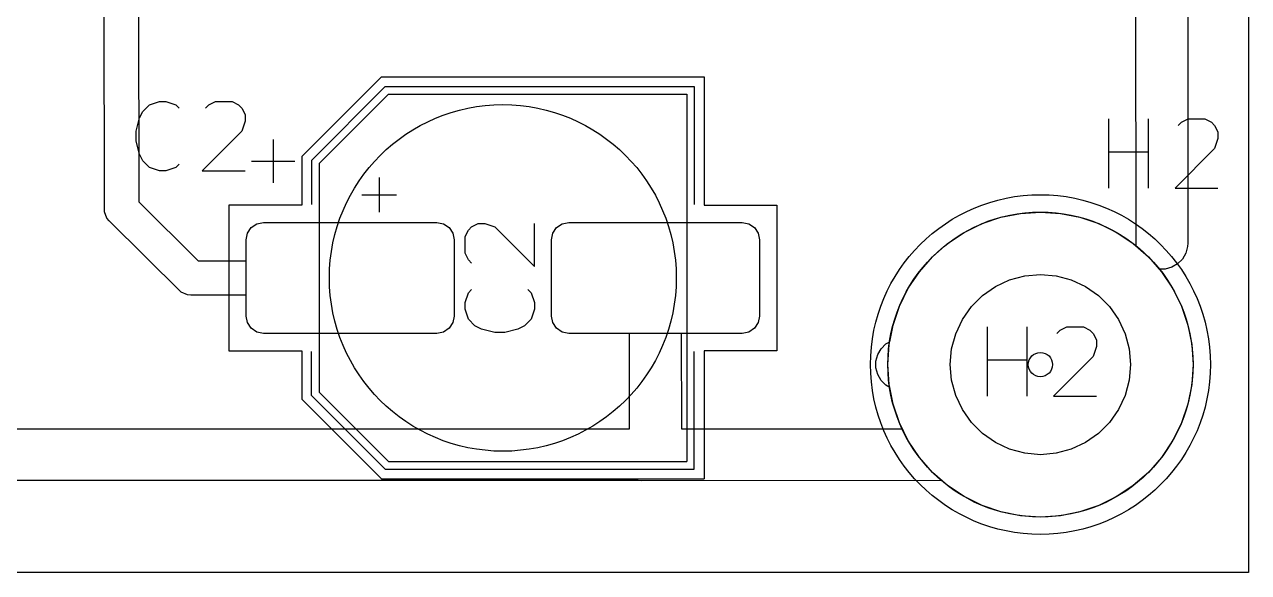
# Model space of a CAD drawing. Extents: x 3.94 to 5.51, y -5.51 to -3.94.
# Drawn here: x 4.62 to 5.315, y -5.315 to -5.004 of the extents above; entities that cross this region are included whole.
import ezdxf

# ---------------------------------------------------------------- set-up
doc = ezdxf.new("R2010")
doc.units = 0
doc.header["$MEASUREMENT"] = 0
doc.layers.add('BLACK', color=7, linetype='CONTINUOUS')

msp = doc.modelspace()

# ---------------------------------------------------------------- linework, layer by layer
at = {"layer": 'BLACK', "linetype": 'CONTINUOUS'}
for p, q in [((5.31496, -3.93701), (5.31496, -5.31496)), ((5.28039, -4.87825), (5.28051, -5.12795)), ((5.25111, -5.12948), (5.25099, -4.89004)), ((4.66554, -5.11019), (4.66535, -4.94331)), ((4.68488, -4.96667), (4.68504, -5.10443)), ((4.77756, -5.07874), (4.82283, -5.03346)), ((4.82283, -5.03346), (5.00591, -5.03346)), ((5.00591, -5.03346), (5.00591, -5.1063)), ((4.78307, -5.08088), (4.82498, -5.03898)), ((4.7874, -5.08268), (4.82677, -5.04331)), ((4.82498, -5.03898), (5.00039, -5.03898)), ((4.82677, -5.04331), (4.99606, -5.04331)), ((4.99606, -5.04331), (4.99606, -5.25197)), ((5.00039, -5.03898), (5.00039, -5.10591)), ((4.68738, -5.05306), (4.69113, -5.04931)), ((4.69113, -5.04931), (4.69676, -5.04743)), ((4.69676, -5.04743), (4.70051, -5.04743)), ((4.70051, -5.04743), (4.70613, -5.04931)), ((4.70613, -5.04931), (4.70801, -5.05118)), ((4.723, -5.05118), (4.72488, -5.04931)), ((4.72488, -5.04931), (4.72863, -5.04743)), ((4.72863, -5.04743), (4.738, -5.04743)), ((4.738, -5.04743), (4.74175, -5.04931)), ((4.74175, -5.04931), (4.74363, -5.05118)), ((4.68363, -5.06431), (4.68551, -5.05681)), ((4.68551, -5.05681), (4.68738, -5.05306)), ((4.74363, -5.05118), (4.7455, -5.05493)), ((4.7455, -5.05493), (4.7455, -5.05868)), ((5.23575, -5.09665), (5.23575, -5.05728)), ((5.25825, -5.09665), (5.25825, -5.05728)), ((5.277, -5.05915), (5.28075, -5.05728)), ((5.28075, -5.05728), (5.29012, -5.05728)), ((5.29012, -5.05728), (5.29387, -5.05915)), ((4.68363, -5.06993), (4.68363, -5.06431)), ((4.74363, -5.06431), (4.72113, -5.0868)), ((4.7455, -5.05868), (4.74363, -5.06431)), ((5.27512, -5.06103), (5.277, -5.05915)), ((5.29387, -5.05915), (5.29574, -5.06103)), ((5.29574, -5.06103), (5.29762, -5.06478)), ((4.68551, -5.07743), (4.68363, -5.06993)), ((4.76132, -5.069), (4.76132, -5.0936)), ((5.29762, -5.06852), (5.29574, -5.07415)), ((5.29762, -5.06478), (5.29762, -5.06852)), ((4.68738, -5.08118), (4.68551, -5.07743)), ((5.23575, -5.07602), (5.25825, -5.07602)), ((5.29574, -5.07415), (5.27325, -5.09665)), ((4.69113, -5.08493), (4.68738, -5.08118)), ((4.69676, -5.0868), (4.69113, -5.08493)), ((4.70613, -5.08493), (4.70051, -5.0868)), ((4.70801, -5.08305), (4.70613, -5.08493)), ((4.74902, -5.0813), (4.77362, -5.0813)), ((4.77756, -5.07874), (4.77756, -5.1063)), ((4.78307, -5.08088), (4.78307, -5.10591)), ((4.7874, -5.08268), (4.7874, -5.2126)), ((4.70051, -5.0868), (4.69676, -5.0868)), ((4.72113, -5.0868), (4.7455, -5.0868)), ((4.8215, -5.09055), (4.8215, -5.11024)), ((5.27325, -5.09665), (5.29762, -5.09665)), ((4.68504, -5.10443), (4.7188, -5.13797)), ((4.73622, -5.1063), (4.73622, -5.18898)), ((4.77756, -5.1063), (4.73622, -5.1063)), ((4.81166, -5.10039), (4.83134, -5.10039)), ((5.00591, -5.1063), (5.04724, -5.1063)), ((5.04724, -5.1063), (5.04724, -5.18898)), ((4.66701, -5.11374), (4.66554, -5.11019)), ((5.1637, -5.11683), (5.17443, -5.11319)), ((5.1637, -5.11683), (5.17443, -5.11319)), ((5.1637, -5.11683), (5.17443, -5.11319)), ((5.1637, -5.11683), (5.17443, -5.11319)), ((5.17443, -5.11319), (5.18554, -5.11098)), ((5.17443, -5.11319), (5.18554, -5.11098)), ((5.17443, -5.11319), (5.18554, -5.11098)), ((5.17443, -5.11319), (5.18554, -5.11098)), ((5.18554, -5.11098), (5.19685, -5.11024)), ((5.18554, -5.11098), (5.19685, -5.11024)), ((5.18554, -5.11098), (5.19685, -5.11024)), ((5.18554, -5.11098), (5.19685, -5.11024)), ((5.19685, -5.11024), (5.20816, -5.11098)), ((5.19685, -5.11024), (5.20816, -5.11098)), ((5.19685, -5.11024), (5.20816, -5.11098)), ((5.19685, -5.11024), (5.20816, -5.11098)), ((5.20816, -5.11098), (5.21927, -5.11319)), ((5.20816, -5.11098), (5.21927, -5.11319)), ((5.20816, -5.11098), (5.21927, -5.11319)), ((5.20816, -5.11098), (5.21927, -5.11319)), ((5.21927, -5.11319), (5.23, -5.11683)), ((5.21927, -5.11319), (5.23, -5.11683)), ((5.21927, -5.11319), (5.23, -5.11683)), ((5.21927, -5.11319), (5.23, -5.11683)), ((4.66824, -5.11523), (4.66701, -5.11374)), ((4.66701, -5.11374), (4.66701, -5.11374)), ((4.7091, -5.15582), (4.66824, -5.11523)), ((4.74681, -5.12222), (4.74895, -5.11902)), ((4.74681, -5.12222), (4.74895, -5.11902)), ((4.74681, -5.12222), (4.74895, -5.11902)), ((4.74895, -5.11902), (4.75214, -5.11689)), ((4.74895, -5.11902), (4.75214, -5.11689)), ((4.74895, -5.11902), (4.75214, -5.11689)), ((4.75214, -5.11689), (4.75591, -5.11614)), ((4.75214, -5.11689), (4.75591, -5.11614)), ((4.75214, -5.11689), (4.75591, -5.11614)), ((4.75591, -5.11614), (4.85433, -5.11614)), ((4.75591, -5.11614), (4.85433, -5.11614)), ((4.75591, -5.11614), (4.85433, -5.11614)), ((4.85433, -5.11614), (4.8581, -5.11689)), ((4.85433, -5.11614), (4.8581, -5.11689)), ((4.85433, -5.11614), (4.8581, -5.11689)), ((4.8581, -5.11689), (4.86129, -5.11902)), ((4.8581, -5.11689), (4.86129, -5.11902)), ((4.8581, -5.11689), (4.86129, -5.11902)), ((4.86129, -5.11902), (4.86342, -5.12222)), ((4.86129, -5.11902), (4.86342, -5.12222)), ((4.86129, -5.11902), (4.86342, -5.12222)), ((4.87214, -5.12045), (4.87402, -5.11858)), ((4.87402, -5.11858), (4.87777, -5.1167)), ((4.87777, -5.1167), (4.88152, -5.1167)), ((4.88152, -5.1167), (4.88714, -5.11858)), ((4.88714, -5.11858), (4.90964, -5.14108)), ((4.90964, -5.14108), (4.90964, -5.1167)), ((4.92004, -5.12222), (4.92217, -5.11902)), ((4.92004, -5.12222), (4.92217, -5.11902)), ((4.92004, -5.12222), (4.92217, -5.11902)), ((4.92217, -5.11902), (4.92537, -5.11689)), ((4.92217, -5.11902), (4.92537, -5.11689)), ((4.92217, -5.11902), (4.92537, -5.11689)), ((4.92537, -5.11689), (4.92913, -5.11614)), ((4.92537, -5.11689), (4.92913, -5.11614)), ((4.92537, -5.11689), (4.92913, -5.11614)), ((4.92913, -5.11614), (5.02756, -5.11614)), ((4.92913, -5.11614), (5.02756, -5.11614)), ((4.92913, -5.11614), (5.02756, -5.11614)), ((5.02756, -5.11614), (5.03133, -5.11689)), ((5.02756, -5.11614), (5.03133, -5.11689)), ((5.02756, -5.11614), (5.03133, -5.11689)), ((5.03133, -5.11689), (5.03452, -5.11902)), ((5.03133, -5.11689), (5.03452, -5.11902)), ((5.03133, -5.11689), (5.03452, -5.11902)), ((5.03452, -5.11902), (5.03665, -5.12222)), ((5.03452, -5.11902), (5.03665, -5.12222)), ((5.03452, -5.11902), (5.03665, -5.12222)), ((5.15354, -5.12184), (5.1637, -5.11683)), ((5.15354, -5.12184), (5.1637, -5.11683)), ((5.15354, -5.12184), (5.1637, -5.11683)), ((5.15354, -5.12184), (5.1637, -5.11683)), ((5.23, -5.11683), (5.24016, -5.12184)), ((5.23, -5.11683), (5.24016, -5.12184)), ((5.23, -5.11683), (5.24016, -5.12184)), ((5.23, -5.11683), (5.24016, -5.12184)), ((4.74606, -5.12598), (4.74681, -5.12222)), ((4.74606, -5.12598), (4.74681, -5.12222)), ((4.74606, -5.12598), (4.74681, -5.12222)), ((4.74606, -5.13792), (4.74606, -5.12598)), ((4.74606, -5.16929), (4.74606, -5.12598)), ((4.74606, -5.16929), (4.74606, -5.12598)), ((4.86342, -5.12222), (4.86417, -5.12598)), ((4.86342, -5.12222), (4.86417, -5.12598)), ((4.86342, -5.12222), (4.86417, -5.12598)), ((4.86417, -5.12598), (4.86417, -5.16929)), ((4.86417, -5.12598), (4.86417, -5.16929)), ((4.86417, -5.12598), (4.86417, -5.16929)), ((4.87027, -5.1242), (4.87214, -5.12045)), ((4.87027, -5.13358), (4.87027, -5.1242)), ((4.91929, -5.12598), (4.92004, -5.12222)), ((4.91929, -5.12598), (4.92004, -5.12222)), ((4.91929, -5.12598), (4.92004, -5.12222)), ((4.91929, -5.16929), (4.91929, -5.12598)), ((4.91929, -5.16929), (4.91929, -5.12598)), ((4.91929, -5.16929), (4.91929, -5.12598)), ((5.03665, -5.12222), (5.0374, -5.12598)), ((5.03665, -5.12222), (5.0374, -5.12598)), ((5.03665, -5.12222), (5.0374, -5.12598)), ((5.0374, -5.12598), (5.0374, -5.16929)), ((5.0374, -5.12598), (5.0374, -5.16929)), ((5.0374, -5.12598), (5.0374, -5.16929)), ((5.14412, -5.12813), (5.15354, -5.12184)), ((5.14412, -5.12813), (5.15354, -5.12184)), ((5.14412, -5.12813), (5.15354, -5.12184)), ((5.14412, -5.12813), (5.15354, -5.12184)), ((5.24016, -5.12184), (5.24958, -5.12813)), ((5.24016, -5.12184), (5.24958, -5.12813)), ((5.24016, -5.12184), (5.24958, -5.12813)), ((5.24016, -5.12184), (5.24958, -5.12813)), ((4.87214, -5.13733), (4.87027, -5.13358)), ((5.1356, -5.1356), (5.14412, -5.12813)), ((5.1356, -5.1356), (5.14412, -5.12813)), ((5.1356, -5.1356), (5.14412, -5.12813)), ((5.1356, -5.1356), (5.14412, -5.12813)), ((5.24958, -5.12813), (5.25111, -5.12948)), ((5.24958, -5.12813), (5.2581, -5.1356)), ((5.24958, -5.12813), (5.2581, -5.1356)), ((5.24958, -5.12813), (5.2581, -5.1356)), ((5.27939, -5.1336), (5.27746, -5.13694)), ((5.28039, -5.12988), (5.27939, -5.1336)), ((5.28051, -5.12795), (5.28039, -5.12988)), ((4.7188, -5.13797), (4.74606, -5.13792)), ((4.87402, -5.1392), (4.87214, -5.13733)), ((5.12813, -5.14412), (5.1356, -5.1356)), ((5.12813, -5.14412), (5.1356, -5.1356)), ((5.12813, -5.14412), (5.1356, -5.1356)), ((5.12813, -5.14412), (5.1356, -5.1356)), ((5.2581, -5.1356), (5.26557, -5.14412)), ((5.2581, -5.1356), (5.26557, -5.14412)), ((5.2581, -5.1356), (5.26557, -5.14412)), ((5.27474, -5.13967), (5.2714, -5.14159)), ((5.27746, -5.13694), (5.27474, -5.13967)), ((5.12184, -5.15354), (5.12813, -5.14412)), ((5.12184, -5.15354), (5.12813, -5.14412)), ((5.12184, -5.15354), (5.12813, -5.14412)), ((5.12184, -5.15354), (5.12813, -5.14412)), ((5.17935, -5.14876), (5.18796, -5.14645)), ((5.17935, -5.14876), (5.18796, -5.14645)), ((5.17935, -5.14876), (5.18796, -5.14645)), ((5.17935, -5.14876), (5.18796, -5.14645)), ((5.17935, -5.14876), (5.18796, -5.14645)), ((5.17935, -5.14876), (5.18796, -5.14645)), ((5.17935, -5.14876), (5.18796, -5.14645)), ((5.17935, -5.14876), (5.18796, -5.14645)), ((5.17935, -5.14876), (5.18796, -5.14645)), ((5.17935, -5.14876), (5.18796, -5.14645)), ((5.17935, -5.14876), (5.18796, -5.14645)), ((5.17935, -5.14876), (5.18796, -5.14645)), ((5.17935, -5.14876), (5.18796, -5.14645)), ((5.17935, -5.14876), (5.18796, -5.14645)), ((5.17935, -5.14876), (5.18796, -5.14645)), ((5.17935, -5.14876), (5.18796, -5.14645)), ((5.18796, -5.14645), (5.19685, -5.14567)), ((5.18796, -5.14645), (5.19685, -5.14567)), ((5.18796, -5.14645), (5.19685, -5.14567)), ((5.18796, -5.14645), (5.19685, -5.14567)), ((5.18796, -5.14645), (5.19685, -5.14567)), ((5.18796, -5.14645), (5.19685, -5.14567)), ((5.18796, -5.14645), (5.19685, -5.14567)), ((5.18796, -5.14645), (5.19685, -5.14567)), ((5.18796, -5.14645), (5.19685, -5.14567)), ((5.18796, -5.14645), (5.19685, -5.14567)), ((5.18796, -5.14645), (5.19685, -5.14567)), ((5.18796, -5.14645), (5.19685, -5.14567)), ((5.18796, -5.14645), (5.19685, -5.14567)), ((5.18796, -5.14645), (5.19685, -5.14567)), ((5.18796, -5.14645), (5.19685, -5.14567)), ((5.18796, -5.14645), (5.19685, -5.14567)), ((5.19685, -5.14567), (5.20574, -5.14645)), ((5.19685, -5.14567), (5.20574, -5.14645)), ((5.19685, -5.14567), (5.20574, -5.14645)), ((5.19685, -5.14567), (5.20574, -5.14645)), ((5.19685, -5.14567), (5.20574, -5.14645)), ((5.19685, -5.14567), (5.20574, -5.14645)), ((5.19685, -5.14567), (5.20574, -5.14645)), ((5.19685, -5.14567), (5.20574, -5.14645)), ((5.19685, -5.14567), (5.20574, -5.14645)), ((5.19685, -5.14567), (5.20574, -5.14645)), ((5.19685, -5.14567), (5.20574, -5.14645)), ((5.19685, -5.14567), (5.20574, -5.14645)), ((5.19685, -5.14567), (5.20574, -5.14645)), ((5.19685, -5.14567), (5.20574, -5.14645)), ((5.19685, -5.14567), (5.20574, -5.14645)), ((5.19685, -5.14567), (5.20574, -5.14645)), ((5.20574, -5.14645), (5.21436, -5.14876)), ((5.20574, -5.14645), (5.21436, -5.14876)), ((5.20574, -5.14645), (5.21436, -5.14876)), ((5.20574, -5.14645), (5.21436, -5.14876)), ((5.20574, -5.14645), (5.21436, -5.14876)), ((5.20574, -5.14645), (5.21436, -5.14876)), ((5.20574, -5.14645), (5.21436, -5.14876)), ((5.20574, -5.14645), (5.21436, -5.14876)), ((5.20574, -5.14645), (5.21436, -5.14876)), ((5.20574, -5.14645), (5.21436, -5.14876)), ((5.20574, -5.14645), (5.21436, -5.14876)), ((5.20574, -5.14645), (5.21436, -5.14876)), ((5.20574, -5.14645), (5.21436, -5.14876)), ((5.20574, -5.14645), (5.21436, -5.14876)), ((5.20574, -5.14645), (5.21436, -5.14876)), ((5.20574, -5.14645), (5.21436, -5.14876)), ((5.26768, -5.14259), (5.26422, -5.14259)), ((5.26422, -5.14259), (5.26557, -5.14412)), ((5.26557, -5.14412), (5.27186, -5.15354)), ((5.26557, -5.14412), (5.27186, -5.15354)), ((5.26557, -5.14412), (5.27186, -5.15354)), ((5.26557, -5.14412), (5.27186, -5.15354)), ((5.2714, -5.14159), (5.26768, -5.14259)), ((4.87214, -5.15607), (4.87402, -5.1542)), ((4.90589, -5.1542), (4.90776, -5.15607)), ((5.11683, -5.1637), (5.12184, -5.15354)), ((5.11683, -5.1637), (5.12184, -5.15354)), ((5.11683, -5.1637), (5.12184, -5.15354)), ((5.11683, -5.1637), (5.12184, -5.15354)), ((5.16395, -5.15764), (5.17126, -5.15253)), ((5.16395, -5.15764), (5.17126, -5.15253)), ((5.16395, -5.15764), (5.17126, -5.15253)), ((5.16395, -5.15764), (5.17126, -5.15253)), ((5.16395, -5.15764), (5.17126, -5.15253)), ((5.16395, -5.15764), (5.17126, -5.15253)), ((5.16395, -5.15764), (5.17126, -5.15253)), ((5.16395, -5.15764), (5.17126, -5.15253)), ((5.16395, -5.15764), (5.17126, -5.15253)), ((5.16395, -5.15764), (5.17126, -5.15253)), ((5.16395, -5.15764), (5.17126, -5.15253)), ((5.16395, -5.15764), (5.17126, -5.15253)), ((5.16395, -5.15764), (5.17126, -5.15253)), ((5.16395, -5.15764), (5.17126, -5.15253)), ((5.16395, -5.15764), (5.17126, -5.15253)), ((5.16395, -5.15764), (5.17126, -5.15253)), ((5.17126, -5.15253), (5.17935, -5.14876)), ((5.17126, -5.15253), (5.17935, -5.14876)), ((5.17126, -5.15253), (5.17935, -5.14876)), ((5.17126, -5.15253), (5.17935, -5.14876)), ((5.17126, -5.15253), (5.17935, -5.14876)), ((5.17126, -5.15253), (5.17935, -5.14876)), ((5.17126, -5.15253), (5.17935, -5.14876)), ((5.17126, -5.15253), (5.17935, -5.14876)), ((5.17126, -5.15253), (5.17935, -5.14876)), ((5.17126, -5.15253), (5.17935, -5.14876)), ((5.17126, -5.15253), (5.17935, -5.14876)), ((5.17126, -5.15253), (5.17935, -5.14876)), ((5.17126, -5.15253), (5.17935, -5.14876)), ((5.17126, -5.15253), (5.17935, -5.14876)), ((5.17126, -5.15253), (5.17935, -5.14876)), ((5.17126, -5.15253), (5.17935, -5.14876)), ((5.21436, -5.14876), (5.22244, -5.15253)), ((5.21436, -5.14876), (5.22244, -5.15253)), ((5.21436, -5.14876), (5.22244, -5.15253)), ((5.21436, -5.14876), (5.22244, -5.15253)), ((5.21436, -5.14876), (5.22244, -5.15253)), ((5.21436, -5.14876), (5.22244, -5.15253)), ((5.21436, -5.14876), (5.22244, -5.15253)), ((5.21436, -5.14876), (5.22244, -5.15253)), ((5.21436, -5.14876), (5.22244, -5.15253)), ((5.21436, -5.14876), (5.22244, -5.15253)), ((5.21436, -5.14876), (5.22244, -5.15253)), ((5.21436, -5.14876), (5.22244, -5.15253)), ((5.21436, -5.14876), (5.22244, -5.15253)), ((5.21436, -5.14876), (5.22244, -5.15253)), ((5.21436, -5.14876), (5.22244, -5.15253)), ((5.21436, -5.14876), (5.22244, -5.15253)), ((5.22244, -5.15253), (5.22975, -5.15764)), ((5.22244, -5.15253), (5.22975, -5.15764)), ((5.22244, -5.15253), (5.22975, -5.15764)), ((5.22244, -5.15253), (5.22975, -5.15764)), ((5.22244, -5.15253), (5.22975, -5.15764)), ((5.22244, -5.15253), (5.22975, -5.15764)), ((5.22244, -5.15253), (5.22975, -5.15764)), ((5.22244, -5.15253), (5.22975, -5.15764)), ((5.22244, -5.15253), (5.22975, -5.15764)), ((5.22244, -5.15253), (5.22975, -5.15764)), ((5.22244, -5.15253), (5.22975, -5.15764)), ((5.22244, -5.15253), (5.22975, -5.15764)), ((5.22244, -5.15253), (5.22975, -5.15764)), ((5.22244, -5.15253), (5.22975, -5.15764)), ((5.22244, -5.15253), (5.22975, -5.15764)), ((5.22244, -5.15253), (5.22975, -5.15764)), ((5.27186, -5.15354), (5.27687, -5.1637)), ((5.27186, -5.15354), (5.27687, -5.1637)), ((5.27186, -5.15354), (5.27687, -5.1637)), ((5.27186, -5.15354), (5.27687, -5.1637)), ((4.71265, -5.15729), (4.7091, -5.15582)), ((4.71457, -5.15748), (4.71265, -5.15729)), ((4.71265, -5.15729), (4.71265, -5.15729)), ((4.74606, -5.15742), (4.71457, -5.15748)), ((4.74606, -5.16929), (4.74606, -5.15742)), ((4.87027, -5.1617), (4.87214, -5.15607)), ((4.87027, -5.16545), (4.87027, -5.1617)), ((4.90776, -5.15607), (4.90964, -5.1617)), ((4.90964, -5.1617), (4.90964, -5.16545)), ((5.15764, -5.16395), (5.16395, -5.15764)), ((5.15764, -5.16395), (5.16395, -5.15764)), ((5.15764, -5.16395), (5.16395, -5.15764)), ((5.15764, -5.16395), (5.16395, -5.15764)), ((5.15764, -5.16395), (5.16395, -5.15764)), ((5.15764, -5.16395), (5.16395, -5.15764)), ((5.15764, -5.16395), (5.16395, -5.15764)), ((5.15764, -5.16395), (5.16395, -5.15764)), ((5.15764, -5.16395), (5.16395, -5.15764)), ((5.15764, -5.16395), (5.16395, -5.15764)), ((5.15764, -5.16395), (5.16395, -5.15764)), ((5.15764, -5.16395), (5.16395, -5.15764)), ((5.15764, -5.16395), (5.16395, -5.15764)), ((5.15764, -5.16395), (5.16395, -5.15764)), ((5.15764, -5.16395), (5.16395, -5.15764)), ((5.15764, -5.16395), (5.16395, -5.15764)), ((5.22975, -5.15764), (5.23606, -5.16395)), ((5.22975, -5.15764), (5.23606, -5.16395)), ((5.22975, -5.15764), (5.23606, -5.16395)), ((5.22975, -5.15764), (5.23606, -5.16395)), ((5.22975, -5.15764), (5.23606, -5.16395)), ((5.22975, -5.15764), (5.23606, -5.16395)), ((5.22975, -5.15764), (5.23606, -5.16395)), ((5.22975, -5.15764), (5.23606, -5.16395)), ((5.22975, -5.15764), (5.23606, -5.16395)), ((5.22975, -5.15764), (5.23606, -5.16395)), ((5.22975, -5.15764), (5.23606, -5.16395)), ((5.22975, -5.15764), (5.23606, -5.16395)), ((5.22975, -5.15764), (5.23606, -5.16395)), ((5.22975, -5.15764), (5.23606, -5.16395)), ((5.22975, -5.15764), (5.23606, -5.16395)), ((5.22975, -5.15764), (5.23606, -5.16395)), ((4.87214, -5.17107), (4.87027, -5.16545)), ((4.90964, -5.16545), (4.90776, -5.17107)), ((5.11319, -5.17443), (5.11683, -5.1637)), ((5.11319, -5.17443), (5.11683, -5.1637)), ((5.11319, -5.17443), (5.11683, -5.1637)), ((5.11319, -5.17443), (5.11683, -5.1637)), ((5.15253, -5.17126), (5.15764, -5.16395)), ((5.15253, -5.17126), (5.15764, -5.16395)), ((5.15253, -5.17126), (5.15764, -5.16395)), ((5.15253, -5.17126), (5.15764, -5.16395)), ((5.15253, -5.17126), (5.15764, -5.16395)), ((5.15253, -5.17126), (5.15764, -5.16395)), ((5.15253, -5.17126), (5.15764, -5.16395)), ((5.15253, -5.17126), (5.15764, -5.16395)), ((5.15253, -5.17126), (5.15764, -5.16395)), ((5.15253, -5.17126), (5.15764, -5.16395)), ((5.15253, -5.17126), (5.15764, -5.16395)), ((5.15253, -5.17126), (5.15764, -5.16395)), ((5.15253, -5.17126), (5.15764, -5.16395)), ((5.15253, -5.17126), (5.15764, -5.16395)), ((5.15253, -5.17126), (5.15764, -5.16395)), ((5.15253, -5.17126), (5.15764, -5.16395)), ((5.23606, -5.16395), (5.24117, -5.17126)), ((5.23606, -5.16395), (5.24117, -5.17126)), ((5.23606, -5.16395), (5.24117, -5.17126)), ((5.23606, -5.16395), (5.24117, -5.17126)), ((5.23606, -5.16395), (5.24117, -5.17126)), ((5.23606, -5.16395), (5.24117, -5.17126)), ((5.23606, -5.16395), (5.24117, -5.17126)), ((5.23606, -5.16395), (5.24117, -5.17126)), ((5.23606, -5.16395), (5.24117, -5.17126)), ((5.23606, -5.16395), (5.24117, -5.17126)), ((5.23606, -5.16395), (5.24117, -5.17126)), ((5.23606, -5.16395), (5.24117, -5.17126)), ((5.23606, -5.16395), (5.24117, -5.17126)), ((5.23606, -5.16395), (5.24117, -5.17126)), ((5.23606, -5.16395), (5.24117, -5.17126)), ((5.23606, -5.16395), (5.24117, -5.17126)), ((5.27687, -5.1637), (5.28051, -5.17443)), ((5.27687, -5.1637), (5.28051, -5.17443)), ((5.27687, -5.1637), (5.28051, -5.17443)), ((5.27687, -5.1637), (5.28051, -5.17443)), ((4.74681, -5.17306), (4.74606, -5.16929)), ((4.74681, -5.17306), (4.74606, -5.16929)), ((4.74681, -5.17306), (4.74606, -5.16929)), ((4.74895, -5.17625), (4.74681, -5.17306)), ((4.74895, -5.17625), (4.74681, -5.17306)), ((4.74895, -5.17625), (4.74681, -5.17306)), ((4.86342, -5.17306), (4.86129, -5.17625)), ((4.86342, -5.17306), (4.86129, -5.17625)), ((4.86342, -5.17306), (4.86129, -5.17625)), ((4.86417, -5.16929), (4.86342, -5.17306)), ((4.86417, -5.16929), (4.86342, -5.17306)), ((4.86417, -5.16929), (4.86342, -5.17306)), ((4.87589, -5.17482), (4.87214, -5.17107)), ((4.87964, -5.1767), (4.87589, -5.17482)), ((4.90401, -5.17482), (4.90026, -5.1767)), ((4.90776, -5.17107), (4.90401, -5.17482)), ((4.92004, -5.17306), (4.91929, -5.16929)), ((4.92004, -5.17306), (4.91929, -5.16929)), ((4.92004, -5.17306), (4.91929, -5.16929)), ((4.92217, -5.17625), (4.92004, -5.17306)), ((4.92217, -5.17625), (4.92004, -5.17306)), ((4.92217, -5.17625), (4.92004, -5.17306)), ((5.03665, -5.17306), (5.03452, -5.17625)), ((5.03665, -5.17306), (5.03452, -5.17625)), ((5.03665, -5.17306), (5.03452, -5.17625)), ((5.0374, -5.16929), (5.03665, -5.17306)), ((5.0374, -5.16929), (5.03665, -5.17306)), ((5.0374, -5.16929), (5.03665, -5.17306)), ((5.11098, -5.18554), (5.11319, -5.17443)), ((5.11098, -5.18554), (5.11319, -5.17443)), ((5.11098, -5.18554), (5.11319, -5.17443)), ((5.11131, -5.18387), (5.11319, -5.17443)), ((5.14876, -5.17935), (5.15253, -5.17126)), ((5.14876, -5.17935), (5.15253, -5.17126)), ((5.14876, -5.17935), (5.15253, -5.17126)), ((5.14876, -5.17935), (5.15253, -5.17126)), ((5.14876, -5.17935), (5.15253, -5.17126)), ((5.14876, -5.17935), (5.15253, -5.17126)), ((5.14876, -5.17935), (5.15253, -5.17126)), ((5.14876, -5.17935), (5.15253, -5.17126)), ((5.14876, -5.17935), (5.15253, -5.17126)), ((5.14876, -5.17935), (5.15253, -5.17126)), ((5.14876, -5.17935), (5.15253, -5.17126)), ((5.14876, -5.17935), (5.15253, -5.17126)), ((5.14876, -5.17935), (5.15253, -5.17126)), ((5.14876, -5.17935), (5.15253, -5.17126)), ((5.14876, -5.17935), (5.15253, -5.17126)), ((5.14876, -5.17935), (5.15253, -5.17126)), ((5.16685, -5.21476), (5.16685, -5.17539)), ((5.18935, -5.21476), (5.18935, -5.17539)), ((5.2081, -5.17726), (5.21185, -5.17539)), ((5.21185, -5.17539), (5.22122, -5.17539)), ((5.22122, -5.17539), (5.22497, -5.17726)), ((5.24117, -5.17126), (5.24494, -5.17935)), ((5.24117, -5.17126), (5.24494, -5.17935)), ((5.24117, -5.17126), (5.24494, -5.17935)), ((5.24117, -5.17126), (5.24494, -5.17935)), ((5.24117, -5.17126), (5.24494, -5.17935)), ((5.24117, -5.17126), (5.24494, -5.17935)), ((5.24117, -5.17126), (5.24494, -5.17935)), ((5.24117, -5.17126), (5.24494, -5.17935)), ((5.24117, -5.17126), (5.24494, -5.17935)), ((5.24117, -5.17126), (5.24494, -5.17935)), ((5.24117, -5.17126), (5.24494, -5.17935)), ((5.24117, -5.17126), (5.24494, -5.17935)), ((5.24117, -5.17126), (5.24494, -5.17935)), ((5.24117, -5.17126), (5.24494, -5.17935)), ((5.24117, -5.17126), (5.24494, -5.17935)), ((5.24117, -5.17126), (5.24494, -5.17935)), ((5.28051, -5.17443), (5.28272, -5.18554)), ((5.28051, -5.17443), (5.28272, -5.18554)), ((5.28051, -5.17443), (5.28272, -5.18554)), ((5.28051, -5.17443), (5.28272, -5.18554)), ((4.75214, -5.17838), (4.74895, -5.17625)), ((4.75214, -5.17838), (4.74895, -5.17625)), ((4.75214, -5.17838), (4.74895, -5.17625)), ((4.75591, -5.17913), (4.75214, -5.17838)), ((4.75591, -5.17913), (4.75214, -5.17838)), ((4.75591, -5.17913), (4.75214, -5.17838)), ((4.85433, -5.17913), (4.75591, -5.17913)), ((4.85433, -5.17913), (4.75591, -5.17913)), ((4.85433, -5.17913), (4.75591, -5.17913)), ((4.8581, -5.17838), (4.85433, -5.17913)), ((4.8581, -5.17838), (4.85433, -5.17913)), ((4.8581, -5.17838), (4.85433, -5.17913)), ((4.86129, -5.17625), (4.8581, -5.17838)), ((4.86129, -5.17625), (4.8581, -5.17838)), ((4.86129, -5.17625), (4.8581, -5.17838)), ((4.88714, -5.17857), (4.87964, -5.1767)), ((4.89277, -5.17857), (4.88714, -5.17857)), ((4.90026, -5.1767), (4.89277, -5.17857)), ((4.92537, -5.17838), (4.92217, -5.17625)), ((4.92537, -5.17838), (4.92217, -5.17625)), ((4.92537, -5.17838), (4.92217, -5.17625)), ((4.92913, -5.17913), (4.92537, -5.17838)), ((4.92913, -5.17913), (4.92537, -5.17838)), ((4.92913, -5.17913), (4.92537, -5.17838)), ((4.96362, -5.17913), (4.92913, -5.17913)), ((5.02756, -5.17913), (4.92913, -5.17913)), ((5.02756, -5.17913), (4.92913, -5.17913)), ((4.9637, -5.23327), (4.96362, -5.17913)), ((5.02756, -5.17913), (4.99303, -5.17913)), ((4.99303, -5.17913), (4.9931, -5.23338)), ((5.03133, -5.17838), (5.02756, -5.17913)), ((5.03133, -5.17838), (5.02756, -5.17913)), ((5.03133, -5.17838), (5.02756, -5.17913)), ((5.03452, -5.17625), (5.03133, -5.17838)), ((5.03452, -5.17625), (5.03133, -5.17838)), ((5.03452, -5.17625), (5.03133, -5.17838)), ((5.14645, -5.18796), (5.14876, -5.17935)), ((5.14645, -5.18796), (5.14876, -5.17935)), ((5.14645, -5.18796), (5.14876, -5.17935)), ((5.14645, -5.18796), (5.14876, -5.17935)), ((5.14645, -5.18796), (5.14876, -5.17935)), ((5.14645, -5.18796), (5.14876, -5.17935)), ((5.14645, -5.18796), (5.14876, -5.17935)), ((5.14645, -5.18796), (5.14876, -5.17935)), ((5.14645, -5.18796), (5.14876, -5.17935)), ((5.14645, -5.18796), (5.14876, -5.17935)), ((5.14645, -5.18796), (5.14876, -5.17935)), ((5.14645, -5.18796), (5.14876, -5.17935)), ((5.14645, -5.18796), (5.14876, -5.17935)), ((5.14645, -5.18796), (5.14876, -5.17935)), ((5.14645, -5.18796), (5.14876, -5.17935)), ((5.14645, -5.18796), (5.14876, -5.17935)), ((5.20622, -5.17914), (5.2081, -5.17726)), ((5.22497, -5.17726), (5.22685, -5.17914)), ((5.22685, -5.17914), (5.22872, -5.18289)), ((5.24494, -5.17935), (5.24725, -5.18796)), ((5.24494, -5.17935), (5.24725, -5.18796)), ((5.24494, -5.17935), (5.24725, -5.18796)), ((5.24494, -5.17935), (5.24725, -5.18796)), ((5.24494, -5.17935), (5.24725, -5.18796)), ((5.24494, -5.17935), (5.24725, -5.18796)), ((5.24494, -5.17935), (5.24725, -5.18796)), ((5.24494, -5.17935), (5.24725, -5.18796)), ((5.24494, -5.17935), (5.24725, -5.18796)), ((5.24494, -5.17935), (5.24725, -5.18796)), ((5.24494, -5.17935), (5.24725, -5.18796)), ((5.24494, -5.17935), (5.24725, -5.18796)), ((5.24494, -5.17935), (5.24725, -5.18796)), ((5.24494, -5.17935), (5.24725, -5.18796)), ((5.24494, -5.17935), (5.24725, -5.18796)), ((5.24494, -5.17935), (5.24725, -5.18796)), ((4.73622, -5.18898), (4.77756, -5.18898)), ((4.77756, -5.18898), (4.77756, -5.21654)), ((4.78307, -5.21439), (4.78307, -5.18937)), ((5.00039, -5.2563), (5.00039, -5.18937)), ((5.00591, -5.18898), (5.00591, -5.26181)), ((5.04724, -5.18898), (5.00591, -5.18898)), ((5.10447, -5.1912), (5.1064, -5.18786)), ((5.1064, -5.18786), (5.10912, -5.18514)), ((5.10912, -5.18514), (5.11131, -5.18387)), ((5.11024, -5.19685), (5.11098, -5.18554)), ((5.11024, -5.19685), (5.11098, -5.18554)), ((5.11024, -5.19685), (5.11098, -5.18554)), ((5.14567, -5.19685), (5.14645, -5.18796)), ((5.14567, -5.19685), (5.14645, -5.18796)), ((5.14567, -5.19685), (5.14645, -5.18796)), ((5.14567, -5.19685), (5.14645, -5.18796)), ((5.14567, -5.19685), (5.14645, -5.18796)), ((5.14567, -5.19685), (5.14645, -5.18796)), ((5.14567, -5.19685), (5.14645, -5.18796)), ((5.14567, -5.19685), (5.14645, -5.18796)), ((5.14567, -5.19685), (5.14645, -5.18796)), ((5.14567, -5.19685), (5.14645, -5.18796)), ((5.14567, -5.19685), (5.14645, -5.18796)), ((5.14567, -5.19685), (5.14645, -5.18796)), ((5.14567, -5.19685), (5.14645, -5.18796)), ((5.14567, -5.19685), (5.14645, -5.18796)), ((5.14567, -5.19685), (5.14645, -5.18796)), ((5.14567, -5.19685), (5.14645, -5.18796)), ((5.22872, -5.18664), (5.22685, -5.19226)), ((5.22872, -5.18289), (5.22872, -5.18664)), ((5.24725, -5.18796), (5.24803, -5.19685)), ((5.24725, -5.18796), (5.24803, -5.19685)), ((5.24725, -5.18796), (5.24803, -5.19685)), ((5.24725, -5.18796), (5.24803, -5.19685)), ((5.24725, -5.18796), (5.24803, -5.19685)), ((5.24725, -5.18796), (5.24803, -5.19685)), ((5.24725, -5.18796), (5.24803, -5.19685)), ((5.24725, -5.18796), (5.24803, -5.19685)), ((5.24725, -5.18796), (5.24803, -5.19685)), ((5.24725, -5.18796), (5.24803, -5.19685)), ((5.24725, -5.18796), (5.24803, -5.19685)), ((5.24725, -5.18796), (5.24803, -5.19685)), ((5.24725, -5.18796), (5.24803, -5.19685)), ((5.24725, -5.18796), (5.24803, -5.19685)), ((5.24725, -5.18796), (5.24803, -5.19685)), ((5.24725, -5.18796), (5.24803, -5.19685)), ((5.28272, -5.18554), (5.28346, -5.19685)), ((5.28272, -5.18554), (5.28346, -5.19685)), ((5.28272, -5.18554), (5.28346, -5.19685)), ((5.28272, -5.18554), (5.28346, -5.19685)), ((5.10347, -5.19492), (5.10447, -5.1912)), ((5.10347, -5.19878), (5.10347, -5.19492)), ((5.16685, -5.19413), (5.18935, -5.19413)), ((5.22685, -5.19226), (5.20435, -5.21476)), ((5.10447, -5.2025), (5.10347, -5.19878)), ((5.1064, -5.20584), (5.10447, -5.2025)), ((5.11098, -5.20816), (5.11024, -5.19685)), ((5.11098, -5.20816), (5.11024, -5.19685)), ((5.11098, -5.20816), (5.11024, -5.19685)), ((5.14645, -5.20574), (5.14567, -5.19685)), ((5.14645, -5.20574), (5.14567, -5.19685)), ((5.14645, -5.20574), (5.14567, -5.19685)), ((5.14645, -5.20574), (5.14567, -5.19685)), ((5.14645, -5.20574), (5.14567, -5.19685)), ((5.14645, -5.20574), (5.14567, -5.19685)), ((5.14645, -5.20574), (5.14567, -5.19685)), ((5.14645, -5.20574), (5.14567, -5.19685)), ((5.14645, -5.20574), (5.14567, -5.19685)), ((5.14645, -5.20574), (5.14567, -5.19685)), ((5.14645, -5.20574), (5.14567, -5.19685)), ((5.14645, -5.20574), (5.14567, -5.19685)), ((5.14645, -5.20574), (5.14567, -5.19685)), ((5.14645, -5.20574), (5.14567, -5.19685)), ((5.14645, -5.20574), (5.14567, -5.19685)), ((5.14645, -5.20574), (5.14567, -5.19685)), ((5.24803, -5.19685), (5.24725, -5.20574)), ((5.24803, -5.19685), (5.24725, -5.20574)), ((5.24803, -5.19685), (5.24725, -5.20574)), ((5.24803, -5.19685), (5.24725, -5.20574)), ((5.24803, -5.19685), (5.24725, -5.20574)), ((5.24803, -5.19685), (5.24725, -5.20574)), ((5.24803, -5.19685), (5.24725, -5.20574)), ((5.24803, -5.19685), (5.24725, -5.20574)), ((5.24803, -5.19685), (5.24725, -5.20574)), ((5.24803, -5.19685), (5.24725, -5.20574)), ((5.24803, -5.19685), (5.24725, -5.20574)), ((5.24803, -5.19685), (5.24725, -5.20574)), ((5.24803, -5.19685), (5.24725, -5.20574)), ((5.24803, -5.19685), (5.24725, -5.20574)), ((5.24803, -5.19685), (5.24725, -5.20574)), ((5.24803, -5.19685), (5.24725, -5.20574)), ((5.28346, -5.19685), (5.28272, -5.20816)), ((5.28346, -5.19685), (5.28272, -5.20816)), ((5.28346, -5.19685), (5.28272, -5.20816)), ((5.28346, -5.19685), (5.28272, -5.20816)), ((5.10912, -5.20856), (5.1064, -5.20584)), ((5.11131, -5.20983), (5.10912, -5.20856)), ((5.11319, -5.21927), (5.11098, -5.20816)), ((5.11319, -5.21927), (5.11098, -5.20816)), ((5.11319, -5.21927), (5.11098, -5.20816)), ((5.11319, -5.21927), (5.11131, -5.20983)), ((5.14876, -5.21436), (5.14645, -5.20574)), ((5.14876, -5.21436), (5.14645, -5.20574)), ((5.14876, -5.21436), (5.14645, -5.20574)), ((5.14876, -5.21436), (5.14645, -5.20574)), ((5.14876, -5.21436), (5.14645, -5.20574)), ((5.14876, -5.21436), (5.14645, -5.20574)), ((5.14876, -5.21436), (5.14645, -5.20574)), ((5.14876, -5.21436), (5.14645, -5.20574)), ((5.14876, -5.21436), (5.14645, -5.20574)), ((5.14876, -5.21436), (5.14645, -5.20574)), ((5.14876, -5.21436), (5.14645, -5.20574)), ((5.14876, -5.21436), (5.14645, -5.20574)), ((5.14876, -5.21436), (5.14645, -5.20574)), ((5.14876, -5.21436), (5.14645, -5.20574)), ((5.14876, -5.21436), (5.14645, -5.20574)), ((5.14876, -5.21436), (5.14645, -5.20574)), ((5.24725, -5.20574), (5.24494, -5.21436)), ((5.24725, -5.20574), (5.24494, -5.21436)), ((5.24725, -5.20574), (5.24494, -5.21436)), ((5.24725, -5.20574), (5.24494, -5.21436)), ((5.24725, -5.20574), (5.24494, -5.21436)), ((5.24725, -5.20574), (5.24494, -5.21436)), ((5.24725, -5.20574), (5.24494, -5.21436)), ((5.24725, -5.20574), (5.24494, -5.21436)), ((5.24725, -5.20574), (5.24494, -5.21436)), ((5.24725, -5.20574), (5.24494, -5.21436)), ((5.24725, -5.20574), (5.24494, -5.21436)), ((5.24725, -5.20574), (5.24494, -5.21436)), ((5.24725, -5.20574), (5.24494, -5.21436)), ((5.24725, -5.20574), (5.24494, -5.21436)), ((5.24725, -5.20574), (5.24494, -5.21436)), ((5.24725, -5.20574), (5.24494, -5.21436)), ((5.28272, -5.20816), (5.28051, -5.21927)), ((5.28272, -5.20816), (5.28051, -5.21927)), ((5.28272, -5.20816), (5.28051, -5.21927)), ((5.28272, -5.20816), (5.28051, -5.21927)), ((4.77756, -5.21654), (4.82283, -5.26181)), ((4.78307, -5.21439), (4.82498, -5.2563)), ((4.7874, -5.2126), (4.82677, -5.25197)), ((5.15253, -5.22244), (5.14876, -5.21436)), ((5.15253, -5.22244), (5.14876, -5.21436)), ((5.15253, -5.22244), (5.14876, -5.21436)), ((5.15253, -5.22244), (5.14876, -5.21436)), ((5.15253, -5.22244), (5.14876, -5.21436)), ((5.15253, -5.22244), (5.14876, -5.21436)), ((5.15253, -5.22244), (5.14876, -5.21436)), ((5.15253, -5.22244), (5.14876, -5.21436)), ((5.15253, -5.22244), (5.14876, -5.21436)), ((5.15253, -5.22244), (5.14876, -5.21436)), ((5.15253, -5.22244), (5.14876, -5.21436)), ((5.15253, -5.22244), (5.14876, -5.21436)), ((5.15253, -5.22244), (5.14876, -5.21436)), ((5.15253, -5.22244), (5.14876, -5.21436)), ((5.15253, -5.22244), (5.14876, -5.21436)), ((5.15253, -5.22244), (5.14876, -5.21436)), ((5.20435, -5.21476), (5.22872, -5.21476)), ((5.24494, -5.21436), (5.24117, -5.22244)), ((5.24494, -5.21436), (5.24117, -5.22244)), ((5.24494, -5.21436), (5.24117, -5.22244)), ((5.24494, -5.21436), (5.24117, -5.22244)), ((5.24494, -5.21436), (5.24117, -5.22244)), ((5.24494, -5.21436), (5.24117, -5.22244)), ((5.24494, -5.21436), (5.24117, -5.22244)), ((5.24494, -5.21436), (5.24117, -5.22244)), ((5.24494, -5.21436), (5.24117, -5.22244)), ((5.24494, -5.21436), (5.24117, -5.22244)), ((5.24494, -5.21436), (5.24117, -5.22244)), ((5.24494, -5.21436), (5.24117, -5.22244)), ((5.24494, -5.21436), (5.24117, -5.22244)), ((5.24494, -5.21436), (5.24117, -5.22244)), ((5.24494, -5.21436), (5.24117, -5.22244)), ((5.24494, -5.21436), (5.24117, -5.22244)), ((5.11683, -5.23), (5.11319, -5.21927)), ((5.11683, -5.23), (5.11319, -5.21927)), ((5.11683, -5.23), (5.11319, -5.21927)), ((5.11683, -5.23), (5.11319, -5.21927)), ((5.15764, -5.22975), (5.15253, -5.22244)), ((5.15764, -5.22975), (5.15253, -5.22244)), ((5.15764, -5.22975), (5.15253, -5.22244)), ((5.15764, -5.22975), (5.15253, -5.22244)), ((5.15764, -5.22975), (5.15253, -5.22244)), ((5.15764, -5.22975), (5.15253, -5.22244)), ((5.15764, -5.22975), (5.15253, -5.22244)), ((5.15764, -5.22975), (5.15253, -5.22244)), ((5.15764, -5.22975), (5.15253, -5.22244)), ((5.15764, -5.22975), (5.15253, -5.22244)), ((5.15764, -5.22975), (5.15253, -5.22244)), ((5.15764, -5.22975), (5.15253, -5.22244)), ((5.15764, -5.22975), (5.15253, -5.22244)), ((5.15764, -5.22975), (5.15253, -5.22244)), ((5.15764, -5.22975), (5.15253, -5.22244)), ((5.15764, -5.22975), (5.15253, -5.22244)), ((5.24117, -5.22244), (5.23606, -5.22975)), ((5.24117, -5.22244), (5.23606, -5.22975)), ((5.24117, -5.22244), (5.23606, -5.22975)), ((5.24117, -5.22244), (5.23606, -5.22975)), ((5.24117, -5.22244), (5.23606, -5.22975)), ((5.24117, -5.22244), (5.23606, -5.22975)), ((5.24117, -5.22244), (5.23606, -5.22975)), ((5.24117, -5.22244), (5.23606, -5.22975)), ((5.24117, -5.22244), (5.23606, -5.22975)), ((5.24117, -5.22244), (5.23606, -5.22975)), ((5.24117, -5.22244), (5.23606, -5.22975)), ((5.24117, -5.22244), (5.23606, -5.22975)), ((5.24117, -5.22244), (5.23606, -5.22975)), ((5.24117, -5.22244), (5.23606, -5.22975)), ((5.24117, -5.22244), (5.23606, -5.22975)), ((5.24117, -5.22244), (5.23606, -5.22975)), ((5.28051, -5.21927), (5.27687, -5.23)), ((5.28051, -5.21927), (5.27687, -5.23)), ((5.28051, -5.21927), (5.27687, -5.23)), ((5.28051, -5.21927), (5.27687, -5.23)), ((5.11845, -5.23329), (5.11683, -5.23)), ((5.12184, -5.24016), (5.11683, -5.23)), ((5.12184, -5.24016), (5.11683, -5.23)), ((5.12184, -5.24016), (5.11683, -5.23)), ((5.16395, -5.23606), (5.15764, -5.22975)), ((5.16395, -5.23606), (5.15764, -5.22975)), ((5.16395, -5.23606), (5.15764, -5.22975)), ((5.16395, -5.23606), (5.15764, -5.22975)), ((5.16395, -5.23606), (5.15764, -5.22975)), ((5.16395, -5.23606), (5.15764, -5.22975)), ((5.16395, -5.23606), (5.15764, -5.22975)), ((5.16395, -5.23606), (5.15764, -5.22975)), ((5.16395, -5.23606), (5.15764, -5.22975)), ((5.16395, -5.23606), (5.15764, -5.22975)), ((5.16395, -5.23606), (5.15764, -5.22975)), ((5.16395, -5.23606), (5.15764, -5.22975)), ((5.16395, -5.23606), (5.15764, -5.22975)), ((5.16395, -5.23606), (5.15764, -5.22975)), ((5.16395, -5.23606), (5.15764, -5.22975)), ((5.16395, -5.23606), (5.15764, -5.22975)), ((5.23606, -5.22975), (5.22975, -5.23606)), ((5.23606, -5.22975), (5.22975, -5.23606)), ((5.23606, -5.22975), (5.22975, -5.23606)), ((5.23606, -5.22975), (5.22975, -5.23606)), ((5.23606, -5.22975), (5.22975, -5.23606)), ((5.23606, -5.22975), (5.22975, -5.23606)), ((5.23606, -5.22975), (5.22975, -5.23606)), ((5.23606, -5.22975), (5.22975, -5.23606)), ((5.23606, -5.22975), (5.22975, -5.23606)), ((5.23606, -5.22975), (5.22975, -5.23606)), ((5.23606, -5.22975), (5.22975, -5.23606)), ((5.23606, -5.22975), (5.22975, -5.23606)), ((5.23606, -5.22975), (5.22975, -5.23606)), ((5.23606, -5.22975), (5.22975, -5.23606)), ((5.23606, -5.22975), (5.22975, -5.23606)), ((5.23606, -5.22975), (5.22975, -5.23606)), ((5.27687, -5.23), (5.27186, -5.24016)), ((5.27687, -5.23), (5.27186, -5.24016)), ((5.27687, -5.23), (5.27186, -5.24016)), ((5.27687, -5.23), (5.27186, -5.24016)), ((4.462, -5.23339), (4.9637, -5.23327)), ((4.9931, -5.23338), (5.11845, -5.23329)), ((5.17126, -5.24117), (5.16395, -5.23606)), ((5.17126, -5.24117), (5.16395, -5.23606)), ((5.17126, -5.24117), (5.16395, -5.23606)), ((5.17126, -5.24117), (5.16395, -5.23606)), ((5.17126, -5.24117), (5.16395, -5.23606)), ((5.17126, -5.24117), (5.16395, -5.23606)), ((5.17126, -5.24117), (5.16395, -5.23606)), ((5.17126, -5.24117), (5.16395, -5.23606)), ((5.17126, -5.24117), (5.16395, -5.23606)), ((5.17126, -5.24117), (5.16395, -5.23606)), ((5.17126, -5.24117), (5.16395, -5.23606)), ((5.17126, -5.24117), (5.16395, -5.23606)), ((5.17126, -5.24117), (5.16395, -5.23606)), ((5.17126, -5.24117), (5.16395, -5.23606)), ((5.17126, -5.24117), (5.16395, -5.23606)), ((5.17126, -5.24117), (5.16395, -5.23606)), ((5.22975, -5.23606), (5.22244, -5.24117)), ((5.22975, -5.23606), (5.22244, -5.24117)), ((5.22975, -5.23606), (5.22244, -5.24117)), ((5.22975, -5.23606), (5.22244, -5.24117)), ((5.22975, -5.23606), (5.22244, -5.24117)), ((5.22975, -5.23606), (5.22244, -5.24117)), ((5.22975, -5.23606), (5.22244, -5.24117)), ((5.22975, -5.23606), (5.22244, -5.24117)), ((5.22975, -5.23606), (5.22244, -5.24117)), ((5.22975, -5.23606), (5.22244, -5.24117)), ((5.22975, -5.23606), (5.22244, -5.24117)), ((5.22975, -5.23606), (5.22244, -5.24117)), ((5.22975, -5.23606), (5.22244, -5.24117)), ((5.22975, -5.23606), (5.22244, -5.24117)), ((5.22975, -5.23606), (5.22244, -5.24117)), ((5.22975, -5.23606), (5.22244, -5.24117)), ((5.12813, -5.24958), (5.12184, -5.24016)), ((5.12813, -5.24958), (5.12184, -5.24016)), ((5.12813, -5.24958), (5.12184, -5.24016)), ((5.17935, -5.24494), (5.17126, -5.24117)), ((5.17935, -5.24494), (5.17126, -5.24117)), ((5.17935, -5.24494), (5.17126, -5.24117)), ((5.17935, -5.24494), (5.17126, -5.24117)), ((5.17935, -5.24494), (5.17126, -5.24117)), ((5.17935, -5.24494), (5.17126, -5.24117)), ((5.17935, -5.24494), (5.17126, -5.24117)), ((5.17935, -5.24494), (5.17126, -5.24117)), ((5.17935, -5.24494), (5.17126, -5.24117)), ((5.17935, -5.24494), (5.17126, -5.24117)), ((5.17935, -5.24494), (5.17126, -5.24117)), ((5.17935, -5.24494), (5.17126, -5.24117)), ((5.17935, -5.24494), (5.17126, -5.24117)), ((5.17935, -5.24494), (5.17126, -5.24117)), ((5.17935, -5.24494), (5.17126, -5.24117)), ((5.17935, -5.24494), (5.17126, -5.24117)), ((5.18796, -5.24725), (5.17935, -5.24494)), ((5.18796, -5.24725), (5.17935, -5.24494)), ((5.18796, -5.24725), (5.17935, -5.24494)), ((5.18796, -5.24725), (5.17935, -5.24494)), ((5.18796, -5.24725), (5.17935, -5.24494)), ((5.18796, -5.24725), (5.17935, -5.24494)), ((5.18796, -5.24725), (5.17935, -5.24494)), ((5.18796, -5.24725), (5.17935, -5.24494)), ((5.18796, -5.24725), (5.17935, -5.24494)), ((5.18796, -5.24725), (5.17935, -5.24494)), ((5.18796, -5.24725), (5.17935, -5.24494)), ((5.18796, -5.24725), (5.17935, -5.24494)), ((5.18796, -5.24725), (5.17935, -5.24494)), ((5.18796, -5.24725), (5.17935, -5.24494)), ((5.18796, -5.24725), (5.17935, -5.24494)), ((5.18796, -5.24725), (5.17935, -5.24494)), ((5.21436, -5.24494), (5.20574, -5.24725)), ((5.21436, -5.24494), (5.20574, -5.24725)), ((5.21436, -5.24494), (5.20574, -5.24725)), ((5.21436, -5.24494), (5.20574, -5.24725)), ((5.21436, -5.24494), (5.20574, -5.24725)), ((5.21436, -5.24494), (5.20574, -5.24725)), ((5.21436, -5.24494), (5.20574, -5.24725)), ((5.21436, -5.24494), (5.20574, -5.24725)), ((5.21436, -5.24494), (5.20574, -5.24725)), ((5.21436, -5.24494), (5.20574, -5.24725)), ((5.21436, -5.24494), (5.20574, -5.24725)), ((5.21436, -5.24494), (5.20574, -5.24725)), ((5.21436, -5.24494), (5.20574, -5.24725)), ((5.21436, -5.24494), (5.20574, -5.24725)), ((5.21436, -5.24494), (5.20574, -5.24725)), ((5.21436, -5.24494), (5.20574, -5.24725)), ((5.22244, -5.24117), (5.21436, -5.24494)), ((5.22244, -5.24117), (5.21436, -5.24494)), ((5.22244, -5.24117), (5.21436, -5.24494)), ((5.22244, -5.24117), (5.21436, -5.24494)), ((5.22244, -5.24117), (5.21436, -5.24494)), ((5.22244, -5.24117), (5.21436, -5.24494)), ((5.22244, -5.24117), (5.21436, -5.24494)), ((5.22244, -5.24117), (5.21436, -5.24494)), ((5.22244, -5.24117), (5.21436, -5.24494)), ((5.22244, -5.24117), (5.21436, -5.24494)), ((5.22244, -5.24117), (5.21436, -5.24494)), ((5.22244, -5.24117), (5.21436, -5.24494)), ((5.22244, -5.24117), (5.21436, -5.24494)), ((5.22244, -5.24117), (5.21436, -5.24494)), ((5.22244, -5.24117), (5.21436, -5.24494)), ((5.22244, -5.24117), (5.21436, -5.24494)), ((5.27186, -5.24016), (5.26557, -5.24958)), ((5.27186, -5.24016), (5.26557, -5.24958)), ((5.27186, -5.24016), (5.26557, -5.24958)), ((5.27186, -5.24016), (5.26557, -5.24958)), ((4.82677, -5.25197), (4.99606, -5.25197)), ((5.1356, -5.2581), (5.12813, -5.24958)), ((5.1356, -5.2581), (5.12813, -5.24958)), ((5.1356, -5.2581), (5.12813, -5.24958)), ((5.19685, -5.24803), (5.18796, -5.24725)), ((5.19685, -5.24803), (5.18796, -5.24725)), ((5.19685, -5.24803), (5.18796, -5.24725)), ((5.19685, -5.24803), (5.18796, -5.24725)), ((5.19685, -5.24803), (5.18796, -5.24725)), ((5.19685, -5.24803), (5.18796, -5.24725)), ((5.19685, -5.24803), (5.18796, -5.24725)), ((5.19685, -5.24803), (5.18796, -5.24725)), ((5.19685, -5.24803), (5.18796, -5.24725)), ((5.19685, -5.24803), (5.18796, -5.24725)), ((5.19685, -5.24803), (5.18796, -5.24725)), ((5.19685, -5.24803), (5.18796, -5.24725)), ((5.19685, -5.24803), (5.18796, -5.24725)), ((5.19685, -5.24803), (5.18796, -5.24725)), ((5.19685, -5.24803), (5.18796, -5.24725)), ((5.19685, -5.24803), (5.18796, -5.24725)), ((5.20574, -5.24725), (5.19685, -5.24803)), ((5.20574, -5.24725), (5.19685, -5.24803)), ((5.20574, -5.24725), (5.19685, -5.24803)), ((5.20574, -5.24725), (5.19685, -5.24803)), ((5.20574, -5.24725), (5.19685, -5.24803)), ((5.20574, -5.24725), (5.19685, -5.24803)), ((5.20574, -5.24725), (5.19685, -5.24803)), ((5.20574, -5.24725), (5.19685, -5.24803)), ((5.20574, -5.24725), (5.19685, -5.24803)), ((5.20574, -5.24725), (5.19685, -5.24803)), ((5.20574, -5.24725), (5.19685, -5.24803)), ((5.20574, -5.24725), (5.19685, -5.24803)), ((5.20574, -5.24725), (5.19685, -5.24803)), ((5.20574, -5.24725), (5.19685, -5.24803)), ((5.20574, -5.24725), (5.19685, -5.24803)), ((5.20574, -5.24725), (5.19685, -5.24803)), ((5.26557, -5.24958), (5.2581, -5.2581)), ((5.26557, -5.24958), (5.2581, -5.2581)), ((5.26557, -5.24958), (5.2581, -5.2581)), ((5.26557, -5.24958), (5.2581, -5.2581)), ((4.82498, -5.2563), (5.00039, -5.2563)), ((5.14412, -5.26557), (5.1356, -5.2581)), ((5.14412, -5.26557), (5.1356, -5.2581)), ((5.14412, -5.26557), (5.1356, -5.2581)), ((5.2581, -5.2581), (5.24958, -5.26557)), ((5.2581, -5.2581), (5.24958, -5.26557)), ((5.2581, -5.2581), (5.24958, -5.26557)), ((5.2581, -5.2581), (5.24958, -5.26557)), ((4.96856, -5.26267), (4.44882, -5.2628)), ((4.82283, -5.26181), (5.00591, -5.26181)), ((4.97047, -5.2628), (4.96856, -5.26267)), ((5.14083, -5.26267), (4.97047, -5.2628)), ((5.14412, -5.26557), (5.14083, -5.26267)), ((5.15354, -5.27186), (5.14412, -5.26557)), ((5.15354, -5.27186), (5.14412, -5.26557)), ((5.15354, -5.27186), (5.14412, -5.26557)), ((5.15354, -5.27186), (5.14412, -5.26557)), ((5.24958, -5.26557), (5.24016, -5.27186)), ((5.24958, -5.26557), (5.24016, -5.27186)), ((5.24958, -5.26557), (5.24016, -5.27186)), ((5.24958, -5.26557), (5.24016, -5.27186)), ((5.1637, -5.27687), (5.15354, -5.27186)), ((5.1637, -5.27687), (5.15354, -5.27186)), ((5.1637, -5.27687), (5.15354, -5.27186)), ((5.1637, -5.27687), (5.15354, -5.27186)), ((5.24016, -5.27186), (5.23, -5.27687)), ((5.24016, -5.27186), (5.23, -5.27687)), ((5.24016, -5.27186), (5.23, -5.27687)), ((5.24016, -5.27186), (5.23, -5.27687)), ((5.17443, -5.28051), (5.1637, -5.27687)), ((5.17443, -5.28051), (5.1637, -5.27687)), ((5.17443, -5.28051), (5.1637, -5.27687)), ((5.17443, -5.28051), (5.1637, -5.27687)), ((5.23, -5.27687), (5.21927, -5.28051)), ((5.23, -5.27687), (5.21927, -5.28051)), ((5.23, -5.27687), (5.21927, -5.28051)), ((5.23, -5.27687), (5.21927, -5.28051)), ((5.18554, -5.28272), (5.17443, -5.28051)), ((5.18554, -5.28272), (5.17443, -5.28051)), ((5.18554, -5.28272), (5.17443, -5.28051)), ((5.18554, -5.28272), (5.17443, -5.28051)), ((5.19685, -5.28346), (5.18554, -5.28272)), ((5.19685, -5.28346), (5.18554, -5.28272)), ((5.19685, -5.28346), (5.18554, -5.28272)), ((5.19685, -5.28346), (5.18554, -5.28272)), ((5.20816, -5.28272), (5.19685, -5.28346)), ((5.20816, -5.28272), (5.19685, -5.28346)), ((5.20816, -5.28272), (5.19685, -5.28346)), ((5.20816, -5.28272), (5.19685, -5.28346)), ((5.21927, -5.28051), (5.20816, -5.28272)), ((5.21927, -5.28051), (5.20816, -5.28272)), ((5.21927, -5.28051), (5.20816, -5.28272)), ((5.21927, -5.28051), (5.20816, -5.28272)), ((5.31496, -5.31496), (3.93701, -5.31496))]:
    msp.add_line(p, q, dxfattribs=at)
at = {"layer": 'BLACK'}
for centre, radius in [((4.89173, -5.14764), 0.09843), ((5.19685, -5.19685), 0.09646), ((5.19685, -5.19685), 0.08661), ((5.19685, -5.19685), 0.00689), ((5.19685, -5.19685), 0.00689), ((5.19685, -5.19685), 0.00689), ((5.19685, -5.19685), 0.00689), ((5.19685, -5.19685), 0.00689), ((5.19685, -5.19685), 0.00689), ((5.19685, -5.19685), 0.00689), ((5.19685, -5.19685), 0.00689), ((5.19685, -5.19685), 0.00689), ((5.19685, -5.19685), 0.00689), ((5.19685, -5.19685), 0.00689), ((5.19685, -5.19685), 0.00689), ((5.19685, -5.19685), 0.00689), ((5.19685, -5.19685), 0.00689), ((5.19685, -5.19685), 0.00689), ((5.19685, -5.19685), 0.00689), ((5.19685, -5.19685), 0.00689), ((5.19685, -5.19685), 0.00689)]:
    msp.add_circle(centre, radius, dxfattribs=at)
at = {"layer": 'WHITE'}
msp.add_circle((5.19685, -5.19685), 0.00689, dxfattribs=at)
msp.add_circle((5.19685, -5.19685), 0.00689, dxfattribs=at)

doc.saveas('drawing.dxf')
